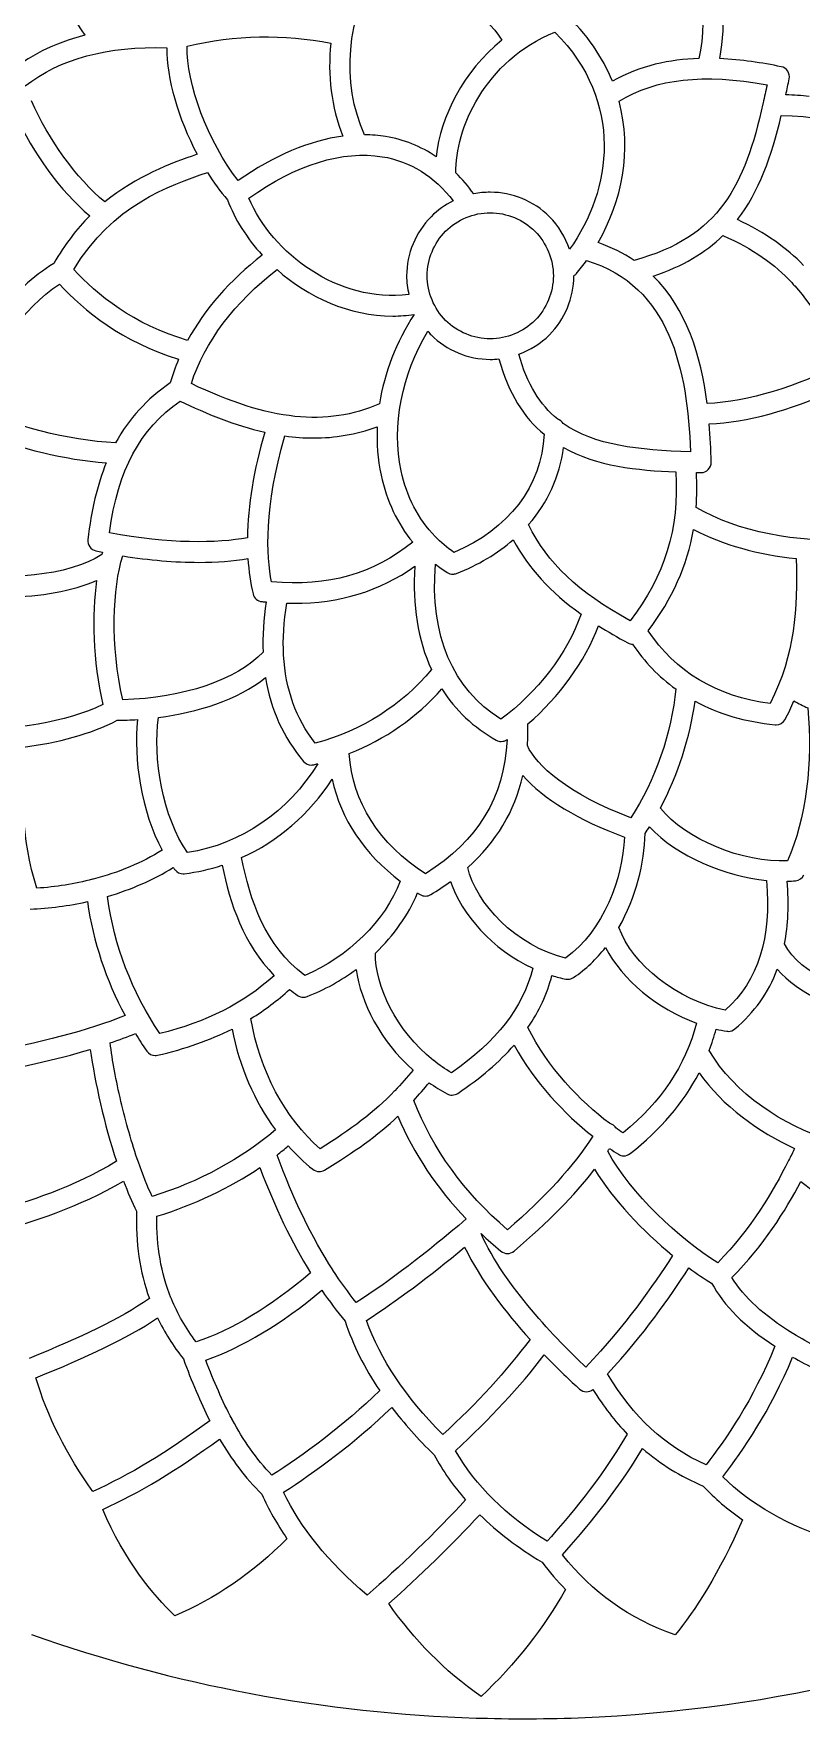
# Model space of a CAD drawing. Extents: x 36 to 403, y 241 to 607.
# Drawn here: x 158.6 to 254.1, y 241.1 to 451 of the extents above; entities that cross this region are included whole.
import ezdxf

# ---------------------------------------------------------------- set-up
doc = ezdxf.new("R2010")
doc.units = 0
doc.layers.get('0').update_dxf_attribs({"linetype": 'CONTINUOUS'})

msp = doc.modelspace()

# ---------------------------------------------------------------- linework, layer by layer
at = {"color": 7}
for points in [[(195.5775, 449.79)], [(216.84, 450.1575)], [(241.3575, 447.885)], [(249.8475, 444.6)], [(252.1875, 443.3475)], [(178.9425, 435.96)], [(180.2325, 433.7025)], [(209.8575, 426.3825)], [(225.2625, 424.1325)], [(161.82, 419.805)], [(188.8875, 421.5975)], [(235.68, 420.8025)], [(205.29, 418.5)], [(207.6525, 413.925)], [(176.8275, 405.2475)], [(189.8775, 400.8975)], [(224.475, 402.4575)], [(224.52, 399.45)], [(241.02, 392.0025)], [(190.0875, 380.085)], [(235.0725, 376.6575)], [(187.1475, 373.995)], [(209.3925, 369.4125)], [(169.0125, 365.505)], [(174.135, 365.8575)], [(216.7275, 365.655)], [(220.1025, 365.07)], [(195.735, 358.1625)], [(236.58, 354.57)], [(234.675, 351.4275)], [(212.61, 347.1825)], [(252.3525, 345.4575)], [(167.7825, 343.575)], [(206.3775, 344.01)], [(190.4475, 331.995)], [(220.1025, 327.2775)], [(242.6475, 324.4125)], [(205.89, 318.18)], [(190.2825, 312.525)], [(230.235, 312.2025)], [(171.6375, 310.485)], [(186.75, 309.8325)], [(169.785, 308.145)], [(214.2675, 301.605)], [(240.12, 297.33)], [(245.475, 296.1375)], [(194.46, 294.5475)], [(174.0225, 291.1125)], [(200.0175, 290.805)], [(181.7475, 276.03)], [(211.08, 274.5825)], [(244.3425, 271.3425)], [(189.705, 269.415)], [(224.4, 261.615)], [(214.275, 243.975)]]:
    msp.add_lwpolyline(points, close=True, dxfattribs=at)
for points in [[(225.81, 420.8325), (225.81, 420.84)], [(189.705, 373.605), (189.705, 373.6125)]]:
    msp.add_lwpolyline(points, dxfattribs=at)
for points in [[(238.2225, 465.81), (241.3725, 460.4925), (242.61, 453.39), (241.3575, 447.885)], [(159.3375, 464.9175), (160.1625, 459.7425), (162.4875, 454.215), (164.9775, 450.7725)], [(243.96, 447.87), (244.8525, 452.34), (244.3575, 457.53), (242.6775, 462.2475)], [(199.7625, 438.39), (196.845, 444.9), (197.5275, 453.135), (201.51, 459.39)], [(201.51, 459.39), (209.625, 457.41), (214.9425, 453.42), (216.84, 450.1575)], [(230.6025, 445.0575), (229.4025, 448.0125), (227.475, 450.8925), (224.6475, 453.5625)], [(211.14, 433.6425), (211.035, 439.0425), (214.695, 447.6375), (223.4625, 451.155)], [(223.4625, 451.155), (232.08, 442.5), (230.5725, 431.4825), (225.2625, 424.1325)], [(164.9775, 450.7725), (161.1825, 449.8125), (157.92, 448.17), (155.2425, 445.845)], [(157.575, 444.465), (161.8725, 447.8625), (167.79, 449.4525), (175.185, 449.2125)], [(175.185, 449.2125), (175.1175, 445.4475), (176.595, 440.4225), (178.9425, 435.96)], [(184.0425, 432.6825), (180.3375, 437.4525), (177.54, 444.8625), (177.7275, 449.4075)], [(177.7275, 449.4075), (183.645, 450.8325), (189.765, 450.9525), (195.5775, 449.79)], [(195.5775, 449.79), (195.1575, 445.8375), (195.63, 441.825), (197.0625, 438.2175)], [(216.84, 450.1575), (212.07, 446.2575), (209.2275, 440.6775), (208.68, 435.66)], [(241.3575, 447.885), (237.75, 447.765), (234.06, 447.015), (230.6025, 445.0575)], [(251.6025, 446.8575), (249.2475, 447.3375), (246.6525, 447.75), (243.96, 447.87)], [(231.435, 442.5825), (236.1075, 445.4025), (241.8675, 446.04), (249.8475, 444.6)], [(252.4125, 446.3175), (252.2325, 446.595), (251.94, 446.7975), (251.6025, 446.8575)], [(252.1875, 443.3475), (252.33, 444.0075), (252.465, 444.675), (252.6075, 445.3575)], [(252.6075, 445.3575), (252.675, 445.6875), (252.6, 446.0325), (252.4125, 446.3175)], [(249.8475, 444.6), (249.6825, 443.835), (249.525, 443.085), (249.36, 442.3575)], [(255.09, 443.145), (254.13, 443.265), (253.1625, 443.3325), (252.1875, 443.3475)], [(156.2775, 440.955), (158.535, 436.0575), (161.925, 431.4225), (165.585, 428.2875)], [(167.4825, 430.02), (163.905, 433.005), (160.485, 437.7375), (158.34, 442.5975)], [(228.8175, 424.9575), (231.78, 430.095), (233.1, 436.4025), (231.435, 442.5825)], [(249.3375, 442.245), (247.05, 432.1425), (244.0275, 425.655), (233.295, 422.7525)], [(246.15, 427.8225), (248.8725, 431.325), (250.4025, 435.7125), (251.6175, 440.7975)], [(249.36, 442.3575), (249.3525, 442.32), (249.345, 442.2825), (249.3375, 442.245)], [(251.6175, 440.7975), (258.9675, 440.805), (265.1625, 437.565), (268.3575, 434.055)], [(197.0625, 438.2175), (192.93, 437.67), (188.52, 435.8025), (184.0425, 432.6825)], [(185.37, 430.5), (191.325, 434.685), (197.0475, 436.47), (201.9825, 435.66)], [(202.395, 438.18), (201.5325, 438.3225), (200.655, 438.3825), (199.7625, 438.39)], [(208.68, 435.66), (206.775, 436.95), (204.66, 437.805), (202.395, 438.18)], [(178.9425, 435.96), (175.635, 434.8275), (171.4275, 433.2675), (167.4825, 430.02)], [(201.9825, 435.66), (205.47, 435.09), (208.4325, 433.2225), (210.8175, 430.1475)], [(163.6125, 421.62), (168.4125, 429.615), (175.455, 432.075), (180.2325, 433.7025)], [(180.2325, 433.7025), (180.9975, 432.4725), (181.83, 431.325), (182.7075, 430.2975)], [(213.3525, 431.025), (212.67, 431.985), (211.935, 432.8625), (211.14, 433.6425)], [(182.7075, 430.2975), (183.63, 427.875), (185.1225, 425.505), (187.05, 423.405)], [(205.29, 418.5), (196.4475, 417.4125), (188.34, 423.63), (185.37, 430.5)], [(210.8175, 430.1475), (209.7975, 429.6525), (208.86, 429), (208.0575, 428.19)], [(215.4075, 431.235), (214.7175, 431.235), (214.0275, 431.1675), (213.3525, 431.025)], [(222.765, 428.19), (220.83, 430.125), (218.1525, 431.235), (215.4075, 431.235)], [(165.585, 428.2875), (163.9875, 426.6825), (162.465, 424.7475), (161.115, 422.3775)], [(208.0575, 428.19), (206.115, 426.255), (205.005, 423.57), (205.005, 420.8325)], [(209.8575, 426.3825), (211.2975, 427.8225), (213.375, 428.685), (215.4075, 428.685)], [(215.4075, 428.685), (217.4475, 428.685), (219.525, 427.8225), (220.965, 426.3825)], [(225.2625, 424.1325), (224.7525, 425.6475), (223.905, 427.05), (222.765, 428.19)], [(207.555, 420.8325), (207.555, 422.8725), (208.4175, 424.9425), (209.8575, 426.3825)], [(220.965, 426.3825), (222.405, 424.9425), (223.26, 422.8725), (223.26, 420.8325)], [(254.385, 422.13), (252.285, 424.275), (249.6525, 426.2025), (246.15, 427.8225)], [(233.295, 422.7525), (231.99, 423.6375), (230.505, 424.38), (228.8175, 424.9575)], [(235.68, 420.8025), (239.3775, 422.025), (242.175, 423.72), (244.3575, 425.835)], [(244.3575, 425.835), (248.1, 424.2075), (250.8075, 422.235), (252.915, 419.985)], [(161.115, 422.3775), (159.8325, 421.59), (158.595, 420.645), (157.4175, 419.55)], [(187.05, 423.405), (183.0375, 420.3), (179.8725, 416.6625), (177.765, 412.7925)], [(226.1175, 421.0875), (226.56, 421.62), (226.9875, 422.1675), (227.4, 422.7375)], [(227.4, 422.7375), (237.84, 419.55), (239.9175, 409.1175), (240.315, 398.925)], [(151.065, 404.595), (153.39, 411.3), (157.245, 416.7525), (161.82, 419.805)], [(161.82, 419.805), (164.835, 416.52), (169.6575, 412.5825), (176.64, 410.46)], [(177.765, 412.7925), (171.0525, 414.7425), (166.4475, 418.5075), (163.6125, 421.62)], [(178.23, 407.4075), (179.8275, 412.515), (183.6525, 417.6075), (188.8875, 421.5975)], [(188.8875, 421.5975), (192.75, 418.1775), (197.82, 415.8225), (203.2875, 415.8225)], [(205.005, 420.8325), (205.005, 420.045), (205.11, 419.265), (205.29, 418.5)], [(209.8575, 415.2825), (208.4175, 416.7225), (207.555, 418.8), (207.555, 420.8325)], [(223.26, 420.8325), (223.26, 418.8), (222.405, 416.7225), (220.965, 415.2825)], [(222.765, 413.475), (224.7, 415.41), (225.81, 418.095), (225.81, 420.8325)], [(225.81, 420.84), (225.9225, 420.9075), (226.0275, 420.9825), (226.1175, 421.0875)], [(242.385, 404.9325), (241.62, 410.895), (239.8275, 416.7375), (235.68, 420.8025)], [(252.915, 419.985), (253.0125, 419.8275), (253.1325, 419.685), (253.2825, 419.58)], [(253.2825, 419.58), (255.825, 416.745), (257.5125, 413.505), (259.2225, 410.0025)], [(205.965, 416.0325), (203.7, 412.5675), (202.23, 408.75), (201.63, 404.9025)], [(203.2875, 415.8225), (204.165, 415.8225), (205.065, 415.8975), (205.965, 416.0325)], [(204.33, 396.5625), (203.1375, 402.135), (204.3825, 408.5475), (207.6525, 413.925)], [(207.6525, 413.925), (207.7875, 413.775), (207.915, 413.6175), (208.0575, 413.475)], [(208.0575, 413.475), (209.9925, 411.54), (212.67, 410.43), (215.4075, 410.43)], [(215.4075, 412.98), (213.375, 412.98), (211.2975, 413.8425), (209.8575, 415.2825)], [(220.965, 415.2825), (219.525, 413.8425), (217.4475, 412.98), (215.4075, 412.98)], [(218.9775, 411.0825), (220.3875, 411.6), (221.6925, 412.4025), (222.765, 413.475)], [(176.64, 410.46), (176.2275, 409.485), (175.89, 408.5025), (175.6125, 407.5125)], [(215.4075, 410.43), (215.775, 410.43), (216.135, 410.4525), (216.495, 410.49)], [(216.495, 410.49), (217.6425, 406.1625), (219.6225, 403.17), (222.105, 401.1075)], [(223.8, 402.9825), (221.61, 404.76), (219.975, 407.34), (218.9775, 411.0825)], [(259.2225, 410.0025), (253.6125, 407.01), (247.485, 405.165), (242.385, 404.9325)], [(175.6125, 407.5125), (172.71, 405.51), (170.4675, 403.0725), (168.81, 400.035)], [(201.63, 404.9025), (195.0375, 402.0225), (187.95, 402.7725), (178.23, 407.4075)], [(168.0375, 388.8525), (169.1175, 396.7125), (171.795, 401.6925), (176.8275, 405.2475)], [(176.8275, 405.2475), (180.12, 403.6575), (183.6525, 402.195), (187.35, 401.3625)], [(242.655, 402.39), (247.3725, 402.63), (252.72, 404.0775), (257.91, 406.4925)], [(168.81, 400.035), (162.7125, 400.3725), (156.21, 402.0375), (151.065, 404.595)], [(224.475, 402.4575), (224.3175, 402.705), (224.0775, 402.8925), (223.8, 402.9825)], [(152.205, 401.2725), (156.915, 399.285), (162.3825, 397.9575), (167.64, 397.5525)], [(187.35, 401.3625), (185.9775, 396.69), (185.2575, 392.22), (185.205, 388.215)], [(188.1975, 382.725), (187.575, 385.9575), (187.2225, 391.995), (189.8775, 400.8975)], [(189.8775, 400.8975), (191.055, 400.7325), (192.2475, 400.6425), (193.455, 400.6425)], [(193.455, 400.6425), (196.0425, 400.6425), (198.6825, 401.0625), (201.3525, 402.045)], [(201.3525, 402.045), (201.2625, 400.005), (201.4125, 397.9875), (201.8325, 396.03)], [(222.105, 401.1075), (221.835, 394.68), (217.7025, 389.25), (210.8925, 386.4075)], [(240.315, 398.925), (233.805, 399.12), (228.3675, 399.705), (224.475, 402.4575)], [(242.9025, 397.6425), (242.865, 399.195), (242.79, 400.7925), (242.655, 402.39)], [(220.1775, 389.8575), (222.57, 392.5875), (224.07, 395.8575), (224.52, 399.45)], [(224.52, 399.45), (228.675, 397.1325), (233.7225, 396.6075), (238.5, 396.4275)], [(167.64, 397.5525), (166.5225, 394.815), (165.78, 391.6575), (165.36, 387.9825)], [(208.5525, 388.3875), (206.46, 390.5475), (205.02, 393.315), (204.33, 396.5625)], [(241.6275, 396.3375), (241.9725, 396.3375), (242.295, 396.4725), (242.535, 396.7125)], [(242.535, 396.7125), (242.7825, 396.96), (242.9175, 397.2975), (242.9025, 397.6425)], [(201.8325, 396.03), (202.5225, 392.805), (203.865, 389.985), (205.7775, 387.6675)], [(238.5, 396.4275), (238.9125, 389.3325), (237.135, 383.535), (232.8075, 377.895)], [(241.02, 392.0025), (241.125, 393.405), (241.14, 394.8525), (241.0575, 396.3525)], [(241.0575, 396.3525), (241.2375, 396.345), (241.425, 396.3375), (241.605, 396.3375)], [(241.605, 396.3375), (241.6125, 396.3375), (241.62, 396.3375), (241.6275, 396.3375)], [(260.7825, 388.0425), (253.455, 387.5325), (246.21, 388.9875), (241.02, 392.0025)], [(185.205, 388.215), (181.515, 387.54), (175.4175, 387.4125), (168.0375, 388.8525)], [(208.56, 388.3725), (208.56, 388.38), (208.5525, 388.38), (208.5525, 388.3875)], [(208.575, 388.365), (208.5675, 388.365), (208.5675, 388.3725), (208.56, 388.3725)], [(210.8925, 386.4075), (210.045, 386.985), (209.2725, 387.6375), (208.575, 388.365)], [(232.8075, 377.895), (226.2825, 381.51), (222.5325, 385.0575), (220.1775, 389.8575)], [(235.0725, 376.6575), (238.0875, 380.67), (239.9175, 384.7575), (240.6825, 389.2725)], [(240.6825, 389.2725), (244.32, 387.36), (248.7525, 386.1075), (253.4625, 385.6275)], [(167.085, 386.1375), (163.02, 383.49), (155.0475, 382.6725), (148.2825, 384.195)], [(165.36, 387.9825), (165.285, 387.33), (165.72, 386.73), (166.365, 386.595)], [(166.365, 386.595), (166.635, 386.535), (166.905, 386.4825), (167.175, 386.43)], [(167.175, 386.43), (167.145, 386.3325), (167.115, 386.2425), (167.085, 386.1375)], [(205.7775, 387.6675), (200.805, 383.685), (195.3, 382.1475), (188.1975, 382.725)], [(211.2075, 383.7825), (213.945, 384.84), (216.315, 386.265), (218.28, 387.975)], [(218.28, 387.975), (220.17, 384.4425), (222.855, 381.4725), (226.71, 378.7125)], [(169.695, 368.0625), (168.135, 374.805), (168.4425, 382.0425), (169.695, 385.965)], [(169.695, 385.965), (172.9875, 385.4325), (176.205, 385.1625), (179.1525, 385.1625)], [(179.1525, 385.1625), (181.38, 385.1625), (183.4425, 385.32), (185.2725, 385.635)], [(185.2725, 385.635), (185.37, 384.075), (185.58, 382.5975), (185.91, 381.24)], [(190.9425, 380.0625), (196.7175, 380.0625), (201.6225, 381.57), (206.0325, 384.675)], [(206.0325, 384.675), (205.71, 379.8225), (206.4225, 375.4725), (208.0875, 371.8275)], [(216.7275, 365.655), (210.72, 369.345), (207.885, 376.11), (208.5975, 384.93)], [(208.5975, 384.93), (209.07, 384.5625), (209.5575, 384.2175), (210.0675, 383.895)], [(253.4625, 385.6275), (253.6275, 379.3275), (253.365, 373.845), (250.23, 367.5825)], [(155.355, 380.88), (159.465, 380.88), (163.425, 381.585), (166.44, 382.905)], [(166.44, 382.905), (165.84, 378.615), (165.9375, 372.9675), (167.2275, 367.4475)], [(210.0675, 383.895), (210.27, 383.7675), (210.51, 383.7), (210.75, 383.7)], [(210.75, 383.7), (210.9, 383.7), (211.0575, 383.73), (211.2075, 383.7825)], [(185.91, 381.24), (186.0375, 380.715), (186.48, 380.3325), (187.02, 380.2725)], [(187.02, 380.2725), (187.1925, 380.2575), (187.3575, 380.25), (187.53, 380.235)], [(187.53, 380.235), (187.2, 378.0525), (187.0725, 375.9675), (187.1475, 373.995)], [(189.705, 373.6125), (189.6, 375.6225), (189.7275, 377.775), (190.0875, 380.085)], [(190.0875, 380.085), (190.3725, 380.0775), (190.665, 380.0625), (190.9425, 380.0625)], [(226.71, 378.7125), (225.015, 373.8525), (221.205, 368.8575), (216.7275, 365.655)], [(220.1025, 365.07), (223.9725, 368.37), (227.1975, 372.825), (228.885, 377.25)], [(228.885, 377.25), (230.0175, 376.5375), (231.2325, 375.8325), (232.5375, 375.135)], [(250.23, 367.5825), (243.645, 368.4075), (238.32, 371.6025), (235.0725, 376.6575)], [(187.1475, 373.995), (183.9, 370.53), (177.195, 368.25), (169.695, 368.0625)], [(193.635, 362.6475), (191.2425, 365.7075), (189.945, 369.33), (189.705, 373.605)], [(232.5375, 375.135), (232.725, 375.0375), (232.92, 374.9925), (233.1075, 374.985)], [(233.1075, 374.985), (234.57, 372.7875), (236.385, 370.92), (238.485, 369.3975)], [(208.0875, 371.8275), (204.42, 367.3725), (199.455, 364.2075), (193.635, 362.6475)], [(174.135, 365.8575), (178.9575, 366.495), (183.9525, 368.0175), (187.4625, 370.815)], [(187.4625, 370.815), (188.1075, 366.8175), (189.6825, 363.33), (192.195, 360.3825)], [(197.8575, 361.365), (202.3425, 363.135), (206.265, 365.865), (209.3925, 369.4125)], [(209.3925, 369.4125), (211.0725, 366.765), (213.3375, 364.5975), (216.165, 363.03)], [(238.485, 369.3975), (238.0425, 364.0875), (235.8675, 357.84), (232.9125, 353.37)], [(167.2275, 367.4475), (162.66, 365.25), (155.7675, 364.23), (150.87, 364.3125)], [(236.58, 354.57), (238.7325, 358.62), (240.315, 363.48), (240.885, 367.89)], [(240.885, 367.89), (243.81, 366.3), (247.1625, 365.295), (250.845, 364.95)], [(252.09, 365.6175), (252.5025, 366.3975), (252.8625, 367.1625), (253.1925, 367.92)], [(253.1925, 367.92), (253.7475, 367.5975), (254.3175, 367.305), (254.91, 367.0425)], [(157.365, 362.16), (161.5125, 362.7), (165.8175, 363.8025), (169.0125, 365.505)], [(169.0125, 365.505), (169.8375, 365.505), (170.6775, 365.535), (171.54, 365.595)], [(171.54, 365.595), (171, 360.735), (172.02, 354.09), (174.585, 349.3425)], [(177.7575, 349.035), (174.66, 353.3775), (173.4225, 360.945), (174.135, 365.8575)], [(250.965, 364.9425), (251.43, 364.9425), (251.865, 365.1975), (252.09, 365.6175)], [(254.91, 367.0425), (255.5925, 360.345), (254.655, 353.1975), (252.405, 348.0075)], [(217.515, 363.0975), (217.1175, 355.845), (213.9225, 350.595), (207.3525, 346.4025)], [(216.165, 363.03), (216.3525, 362.925), (216.57, 362.8725), (216.78, 362.8725)], [(216.78, 362.8725), (217.0275, 362.8725), (217.275, 362.94), (217.4925, 363.0825)], [(217.4925, 363.0825), (217.5, 363.09), (217.5075, 363.0975), (217.515, 363.0975)], [(220.0275, 362.355), (220.095, 363.2325), (220.11, 364.14), (220.1025, 365.07)], [(250.845, 364.95), (250.8825, 364.9425), (250.9275, 364.9425), (250.965, 364.9425)], [(159.0075, 344.595), (157.035, 350.82), (157.0425, 357.12), (157.365, 362.16)], [(207.3525, 346.4025), (201.6, 350.085), (198.2625, 355.35), (197.8575, 361.365)], [(232.9125, 353.37), (225.06, 356.2725), (221.1075, 359.9325), (220.0275, 362.355)], [(193.9575, 360.0975), (190.29, 354.12), (184.44, 350.085), (177.7575, 349.035)], [(192.195, 360.3825), (192.435, 360.09), (192.795, 359.9325), (193.1625, 359.9325)], [(193.1625, 359.9325), (193.26, 359.9325), (193.365, 359.9475), (193.4625, 359.97)], [(193.4625, 359.97), (193.6275, 360.0075), (193.7925, 360.0525), (193.9575, 360.0975)], [(184.47, 348.405), (189.0075, 350.4375), (192.915, 353.805), (195.735, 358.1625)], [(195.735, 358.1625), (196.8225, 353.2125), (199.7325, 348.8475), (204.225, 345.4725)], [(212.61, 347.1825), (216.1875, 350.3775), (218.445, 354.1425), (219.465, 358.6275)], [(219.465, 358.6275), (222, 355.755), (226.4475, 353.04), (232.11, 350.955)], [(252.405, 348.0075), (246.8775, 347.7), (239.6325, 350.7225), (236.58, 354.57)], [(232.11, 350.955), (231.8625, 345.7725), (229.5675, 339.4125), (224.79, 335.9025)], [(231.42, 339.7275), (233.55, 343.4475), (234.5925, 347.745), (234.675, 351.4275)], [(234.675, 351.4275), (234.855, 351.69), (235.0425, 351.96), (235.2225, 352.2375)], [(235.2225, 352.2375), (238.635, 348.5475), (244.665, 346.08), (249.78, 345.555)], [(174.585, 349.3425), (172.11, 347.7825), (169.185, 346.5525), (166.005, 345.72)], [(192.3375, 333.75), (187.365, 337.47), (185.52, 343.14), (184.47, 348.405)], [(167.7825, 343.575), (170.79, 344.4525), (173.58, 345.6675), (175.9725, 347.175)], [(175.9725, 347.175), (176.055, 347.0775), (176.1225, 346.965), (176.205, 346.8675)], [(176.205, 346.8675), (176.445, 346.5675), (176.8125, 346.395), (177.195, 346.395)], [(177.195, 346.395), (177.2475, 346.395), (177.3, 346.395), (177.3525, 346.4025)], [(177.3525, 346.4025), (178.965, 346.605), (180.54, 346.965), (182.0625, 347.46)], [(182.0625, 347.46), (183.045, 342.69), (184.7025, 337.6425), (188.5425, 333.7125)], [(224.79, 335.9025), (218.5725, 337.3725), (213.6, 342.78), (212.61, 347.1825)], [(253.4025, 345.5325), (253.8375, 345.5775), (254.22, 345.855), (254.415, 346.2525)], [(165.9375, 345.705), (163.7175, 345.1275), (161.3775, 344.7525), (159.0075, 344.595)], [(166.005, 345.72), (165.9825, 345.7125), (165.96, 345.7125), (165.9375, 345.705)], [(204.225, 345.4725), (202.335, 340.5675), (197.7075, 335.9925), (192.3375, 333.75)], [(208.02, 343.8075), (208.8825, 344.3325), (209.685, 344.88), (210.45, 345.4425)], [(210.45, 345.4425), (211.845, 341.3625), (215.67, 336.975), (220.695, 334.6425)], [(249.78, 345.555), (250.425, 338.4225), (248.745, 333.1275), (244.65, 329.4225)], [(252.0075, 337.665), (252.4725, 340.0125), (252.585, 342.6075), (252.3525, 345.4575)], [(252.3525, 345.4575), (252.7125, 345.4725), (253.065, 345.495), (253.4025, 345.5325)], [(158.16, 341.9925), (160.5825, 342.09), (162.99, 342.42), (165.3, 342.93)], [(165.3, 342.93), (166.05, 337.89), (167.5875, 333.195), (169.9875, 328.74)], [(174.2925, 326.4975), (170.79, 331.7925), (168.6675, 337.4025), (167.7825, 343.575)], [(201.1275, 336.5325), (203.4075, 338.7225), (205.2375, 341.2875), (206.3775, 344.01)], [(206.3775, 344.01), (206.4825, 343.9425), (206.5875, 343.8675), (206.7, 343.8075)], [(206.7, 343.8075), (206.9025, 343.68), (207.1275, 343.62), (207.3525, 343.62)], [(207.3525, 343.62), (207.585, 343.62), (207.8175, 343.6875), (208.02, 343.8075)], [(244.65, 329.4225), (238.77, 330.615), (233.04, 335.0775), (231.42, 339.7275)], [(208.3425, 323.1675), (203.655, 326.895), (201.0825, 332.415), (201.1275, 336.5325)], [(225.78, 333.48), (227.3025, 334.5075), (228.615, 335.7825), (229.7325, 337.2075)], [(229.7325, 337.2075), (231.825, 333.195), (236.175, 329.61), (241.08, 327.8025)], [(267.96, 330.0825), (259.8375, 331.17), (253.965, 333.9675), (252.0075, 337.665)], [(188.5425, 333.7125), (184.65, 330.255), (180.0825, 327.93), (174.2925, 326.4975)], [(192.615, 331.11), (194.7975, 331.9425), (196.86, 333.0975), (198.72, 334.4925)], [(198.72, 334.4925), (199.3125, 330.39), (201.69, 325.605), (205.8075, 321.9675)], [(220.695, 334.6425), (219.465, 329.715), (216.2175, 325.5375), (210.5925, 321.6225)], [(220.1025, 327.2775), (221.4975, 329.295), (222.48, 331.4325), (223.0875, 333.7275)], [(223.0875, 333.7275), (223.6575, 333.555), (224.235, 333.405), (224.82, 333.285)], [(245.85, 327.0825), (248.28, 329.13), (250.0275, 331.5975), (251.115, 334.5075)], [(251.115, 334.5075), (253.725, 331.5375), (258.3675, 329.3025), (264.4875, 328.08)], [(185.64, 328.3725), (187.3575, 329.415), (188.94, 330.6375), (190.4475, 331.995)], [(190.4475, 331.995), (190.77, 331.74), (191.0925, 331.4925), (191.4375, 331.2525)], [(224.82, 333.285), (224.9025, 333.27), (224.985, 333.2625), (225.0675, 333.2625)], [(225.0675, 333.2625), (225.3225, 333.2625), (225.57, 333.3375), (225.78, 333.48)], [(191.4375, 331.2525), (191.655, 331.1025), (191.91, 331.0275), (192.165, 331.0275)], [(192.165, 331.0275), (192.315, 331.0275), (192.4725, 331.0575), (192.615, 331.11)], [(169.9875, 328.74), (165.5475, 326.94), (159.03, 325.2075), (152.6325, 324.15)], [(194.2425, 312.1725), (189.8775, 315.96), (186.72, 321.9), (185.64, 328.3725)], [(241.08, 327.8025), (239.64, 322.4475), (236.7, 318.06), (231.93, 314.1375)], [(168.1275, 325.335), (169.26, 325.7175), (170.31, 326.1075), (171.2625, 326.505)], [(169.47, 318.0675), (168.8625, 320.6475), (168.3975, 323.175), (168.1275, 325.335)], [(171.2625, 326.505), (171.7125, 325.7775), (172.1775, 325.05), (172.6725, 324.33)], [(174.0075, 323.805), (177.465, 324.5925), (180.5175, 325.6725), (183.285, 327.0675)], [(183.285, 327.0675), (184.1925, 322.44), (186.0825, 318.075), (188.685, 314.505)], [(230.2425, 315.3375), (226.635, 318.075), (222.51, 322.2975), (220.1025, 327.2775)], [(242.6475, 324.4125), (242.9775, 325.275), (243.27, 326.1525), (243.525, 327.06)], [(243.525, 327.06), (243.9525, 326.955), (244.3875, 326.865), (244.8225, 326.7975)], [(244.8225, 326.7975), (244.89, 326.7825), (244.9575, 326.7825), (245.025, 326.7825)], [(245.025, 326.7825), (245.325, 326.7825), (245.6175, 326.8875), (245.85, 327.0825)], [(151.6575, 321.4125), (156.45, 322.14), (161.4225, 323.2575), (165.66, 324.54)], [(165.66, 324.54), (166.215, 320.4375), (167.4225, 315.1575), (168.915, 310.605)], [(172.6725, 324.33), (172.9125, 323.9775), (173.31, 323.775), (173.7225, 323.775)], [(173.7225, 323.775), (173.82, 323.775), (173.9175, 323.7825), (174.0075, 323.805)], [(208.35, 323.16), (208.35, 323.1675), (208.3425, 323.1675), (208.3425, 323.1675)], [(208.3725, 323.145), (208.365, 323.1525), (208.3575, 323.16), (208.35, 323.16)], [(210.5925, 321.6225), (209.805, 322.0875), (209.0625, 322.5975), (208.3725, 323.145)], [(211.365, 319.065), (214.2225, 320.9775), (216.54, 322.965), (218.3775, 325.065)], [(218.3775, 325.065), (220.89, 320.415), (224.7075, 316.455), (228.1725, 313.7175)], [(257.475, 313.335), (252.165, 314.9025), (245.6625, 319.065), (242.6475, 324.4125)], [(205.8075, 321.9675), (205.065, 321.06), (204.315, 320.205), (203.5275, 319.3875)], [(232.8, 311.565), (236.6025, 314.5425), (239.445, 317.8725), (241.395, 321.6225)], [(241.395, 321.6225), (244.26, 317.5275), (248.85, 314.205), (253.275, 312.21)], [(203.5125, 319.365), (200.9775, 316.7475), (198.0975, 314.5275), (194.2425, 312.1725)], [(203.5275, 319.3875), (203.52, 319.38), (203.52, 319.3725), (203.5125, 319.365)], [(205.89, 318.18), (206.55, 318.885), (207.1875, 319.62), (207.81, 320.3925)], [(207.81, 320.3925), (208.5225, 319.8975), (209.265, 319.425), (210.0525, 318.9975)], [(210.0525, 318.9975), (210.24, 318.9), (210.45, 318.8475), (210.6525, 318.8475)], [(210.6525, 318.8475), (210.9075, 318.8475), (211.155, 318.9225), (211.365, 319.065)], [(171.6375, 310.485), (170.82, 312.855), (170.07, 315.4875), (169.47, 318.0675)], [(217.545, 302.0775), (212.0925, 306.81), (208.2825, 312.105), (205.89, 318.18)], [(194.775, 309.51), (198.4725, 311.715), (201.39, 313.8375), (203.925, 316.2075)], [(203.925, 316.2075), (205.9125, 311.5275), (208.725, 307.2975), (212.43, 303.4275)], [(230.595, 315.195), (230.4825, 315.2625), (230.3625, 315.3075), (230.2425, 315.3375)], [(231.0225, 314.76), (230.9175, 314.9325), (230.7825, 315.0825), (230.595, 315.195)], [(231.93, 314.1375), (231.63, 314.3325), (231.33, 314.5425), (231.0225, 314.76)], [(188.685, 314.505), (184.4475, 310.8975), (179.1975, 308.0475), (173.355, 306.2325)], [(228.1725, 313.7175), (225.675, 309.9), (222.345, 306.24), (217.545, 302.0775)], [(168.915, 310.605), (163.5225, 307.365), (158.025, 305.55), (153.21, 304.2525)], [(188.895, 311.385), (189.3675, 311.76), (189.825, 312.135), (190.2825, 312.525)], [(195.8325, 297.0825), (193.2, 301.1475), (190.8825, 305.94), (188.895, 311.385)], [(190.2825, 312.525), (191.2275, 311.4525), (192.2475, 310.47), (193.3275, 309.6075)], [(230.025, 311.8875), (230.1, 311.9925), (230.1675, 312.0975), (230.235, 312.2025)], [(243.705, 297.9675), (238.9125, 300.9825), (232.8675, 306.5775), (230.025, 311.8875)], [(230.235, 312.2025), (230.6175, 311.9475), (230.985, 311.7), (231.345, 311.4825)], [(231.345, 311.4825), (231.5475, 311.355), (231.78, 311.2875), (232.0125, 311.2875)], [(232.0125, 311.2875), (232.29, 311.2875), (232.5675, 311.385), (232.8, 311.565)], [(252.5175, 310.695), (250.5375, 306.7725), (247.9575, 302.3175), (243.705, 297.9675)], [(252.5325, 310.7175), (252.525, 310.71), (252.525, 310.7025), (252.5175, 310.695)], [(253.275, 312.21), (253.035, 311.7225), (252.7875, 311.22), (252.5325, 310.7175)], [(173.355, 306.2325), (172.7625, 307.47), (172.185, 308.9175), (171.6375, 310.485)], [(173.9475, 303.765), (178.6275, 305.205), (182.9625, 307.26), (186.75, 309.8325)], [(186.75, 309.8325), (188.5875, 304.9275), (190.695, 300.5325), (193.065, 296.7075)], [(193.3275, 309.6075), (193.56, 309.4275), (193.8375, 309.33), (194.1225, 309.33)], [(194.1225, 309.33), (194.3475, 309.33), (194.5725, 309.39), (194.775, 309.51)], [(218.3775, 299.43), (222.645, 303.06), (225.8625, 306.3225), (228.39, 309.615)], [(228.39, 309.615), (230.715, 305.7675), (234.42, 301.8975), (238.095, 298.8975)], [(153.765, 301.7625), (158.43, 303.015), (164.1975, 304.8675), (169.785, 308.145)], [(169.785, 308.145), (170.31, 306.7575), (170.8575, 305.4975), (171.4125, 304.4175)], [(245.475, 296.1375), (249.495, 300.2325), (252.0825, 304.365), (254.055, 308.1075)], [(254.055, 308.1075), (257.4375, 305.415), (261.3375, 303.045), (265.965, 300.885)], [(171.4125, 304.4175), (171.285, 300.4725), (171.81, 296.8575), (173.01, 293.5275)], [(175.6875, 293.625), (174.45, 296.6925), (173.8875, 300.03), (173.9475, 303.765)], [(212.43, 303.4275), (207.36, 299.1075), (202.86, 295.68), (198.75, 293.0175)], [(214.2675, 301.605), (215.055, 300.87), (215.8725, 300.135), (216.735, 299.4225)], [(227.31, 284.985), (223.74, 288.345), (217.14, 295.11), (214.2675, 301.605)], [(200.0175, 290.805), (203.745, 293.205), (207.765, 296.2125), (212.2275, 299.9175)], [(212.2275, 299.9175), (214.17, 295.8375), (217.3575, 291.765), (220.365, 288.4275)], [(216.735, 299.4225), (216.9675, 299.2275), (217.26, 299.1225), (217.5525, 299.1225)], [(217.5525, 299.1225), (217.845, 299.1225), (218.1375, 299.2275), (218.3775, 299.43)], [(238.095, 298.8975), (235.575, 294.9675), (232.3125, 290.3175), (227.31, 284.985)], [(193.065, 296.7075), (188.0775, 292.515), (183.2925, 289.62), (178.8225, 288.1125)], [(195.8475, 297.0525), (195.8475, 297.06), (195.84, 297.0675), (195.8325, 297.0825)], [(198.75, 293.0175), (197.745, 294.27), (196.7775, 295.6125), (195.8475, 297.0525)], [(229.995, 284.13), (234.5925, 289.155), (237.69, 293.5575), (240.12, 297.33)], [(240.12, 297.33), (241.095, 296.6175), (242.04, 295.9875), (242.9475, 295.44)], [(253.035, 289.185), (249.48, 291.375), (246.9525, 293.7), (245.475, 296.1375)], [(180.0225, 285.8475), (184.6125, 287.46), (189.4575, 290.385), (194.46, 294.5475)], [(194.46, 294.5475), (195.39, 293.19), (196.35, 291.9075), (197.355, 290.7075)], [(242.9475, 295.44), (244.4625, 292.6425), (247.095, 290.01), (250.8225, 287.58)], [(173.01, 293.5275), (169.2525, 290.9025), (164.4225, 288.6675), (158.0325, 286.065)], [(175.74, 293.4975), (175.725, 293.5425), (175.71, 293.5875), (175.6875, 293.625)], [(178.8225, 288.1125), (177.5325, 289.83), (176.5125, 291.615), (175.74, 293.4975)], [(158.8875, 283.6575), (165.24, 286.245), (170.1225, 288.4875), (174.0225, 291.1125)], [(174.0225, 291.1125), (174.8775, 289.3275), (175.95, 287.6325), (177.2325, 286.005)], [(197.355, 290.7075), (198.345, 287.73), (199.755, 284.88), (201.66, 282.06)], [(209.505, 276.585), (204.8175, 281.355), (201.7725, 285.915), (200.0175, 290.805)], [(220.365, 288.4275), (217.4475, 284.5275), (213.7275, 280.4625), (209.505, 276.585)], [(250.8225, 287.58), (248.0775, 280.8675), (244.7475, 276.0375), (242.2575, 272.805)], [(253.14, 289.1175), (253.11, 289.14), (253.0725, 289.1625), (253.035, 289.185)], [(259.3875, 285.8925), (257.0475, 286.9275), (254.9625, 288.0075), (253.14, 289.1175)], [(177.2325, 286.005), (178.2675, 283.2225), (179.325, 280.665), (180.5175, 278.295)], [(183.285, 278.505), (182.085, 280.74), (181.0425, 283.185), (180.0225, 285.8475)], [(211.08, 274.5825), (215.34, 278.4825), (219.1275, 282.57), (222.1275, 286.53)], [(222.1275, 286.53), (223.86, 284.7225), (225.42, 283.2375), (226.5075, 282.2475)], [(244.3425, 271.3425), (246.8775, 274.635), (250.23, 279.5025), (253.0275, 286.2375)], [(253.0275, 286.2375), (254.8725, 285.18), (256.9275, 284.1675), (259.1925, 283.2)], [(165.975, 269.5125), (162.765, 273.9375), (160.245, 278.9925), (158.8875, 283.6575)], [(242.2575, 272.805), (237.075, 275.1825), (233.2425, 278.73), (229.995, 284.13)], [(201.66, 282.06), (197.205, 277.7475), (192.03, 273.915), (188.2575, 271.515)], [(226.5075, 282.2475), (226.755, 282.03), (227.0625, 281.9175), (227.37, 281.9175)], [(227.37, 281.9175), (227.655, 281.9175), (227.94, 282.0225), (228.18, 282.2175)], [(228.18, 282.2175), (229.5, 280.095), (230.9175, 278.25), (232.4625, 276.6375)], [(189.705, 269.415), (193.5075, 271.845), (198.6675, 275.655), (203.1675, 279.96)], [(203.1675, 279.96), (204.675, 277.995), (206.415, 276.0375), (208.4325, 274.05)], [(180.5175, 278.295), (175.2225, 274.395), (170.4375, 271.5), (165.975, 269.5125)], [(183.3225, 278.445), (183.3075, 278.4675), (183.3, 278.4825), (183.285, 278.505)], [(188.2575, 271.515), (186.285, 273.5775), (184.7025, 275.88), (183.3225, 278.445)], [(167.205, 267.2775), (171.705, 269.3025), (176.4825, 272.1825), (181.7475, 276.03)], [(181.7475, 276.03), (183.21, 273.5175), (184.905, 271.2375), (187.005, 269.16)], [(232.4625, 276.6375), (228.9225, 270.72), (225.3075, 266.4975), (222.4875, 263.3025)], [(208.4325, 274.05), (209.5275, 272.0475), (210.8175, 270.1875), (212.34, 268.455)], [(222.4875, 263.3025), (217.2975, 266.565), (213.645, 270.195), (211.08, 274.5825)], [(224.4, 261.615), (227.205, 264.7875), (230.79, 268.98), (234.36, 274.8375)], [(234.36, 274.8375), (236.5725, 272.9325), (239.055, 271.4025), (241.8975, 270.18)], [(258.465, 263.3025), (252.4125, 265.23), (247.785, 267.8775), (244.3425, 271.3425)], [(187.005, 269.16), (187.83, 267.2775), (188.865, 265.44), (190.125, 263.625)], [(200.1, 256.605), (195.21, 260.79), (191.8125, 264.9975), (189.705, 269.415)], [(241.8975, 270.18), (243.33, 268.6425), (244.9575, 267.2475), (246.795, 265.9875)], [(176.175, 254.0325), (173.4525, 256.62), (169.92, 260.88), (167.205, 267.2775)], [(212.34, 268.455), (208.7625, 264.5775), (203.9775, 259.935), (200.1, 256.605)], [(202.785, 255.5625), (206.4825, 258.8175), (210.7875, 263.0175), (214.1025, 266.6025)], [(214.1025, 266.6025), (216.27, 264.4725), (218.835, 262.53), (221.865, 260.6925)], [(246.795, 265.9875), (243.9525, 259.3575), (240.7875, 254.6175), (238.425, 251.64)], [(190.125, 263.625), (186.015, 259.4775), (181.0275, 256.035), (176.175, 254.0325)], [(221.865, 260.6925), (222.78, 259.4775), (223.755, 258.3525), (224.775, 257.3025)], [(238.425, 251.64), (232.695, 253.6575), (228.0975, 256.95), (224.4, 261.615)], [(228.9525, 241.455), (252.855, 242.7075), (276.5025, 248.715), (298.095, 259.0125)], [(224.775, 257.3025), (222.1725, 252.6375), (218.4975, 247.965), (214.275, 243.975)], [(214.275, 243.975), (209.61, 247.29), (206.01, 250.935), (202.785, 255.5625)], [(158.355, 251.6925), (176.1075, 245.4075), (194.8425, 241.8975), (213.66, 241.2975)], [(213.66, 241.2975), (214.125, 241.2825), (214.5975, 241.275), (215.07, 241.2675)], [(215.07, 241.2675), (219.6975, 241.1475), (224.3325, 241.215), (228.9525, 241.455)]]:
    msp.add_open_spline(points, degree=3, dxfattribs=at)

doc.saveas('drawing.dxf')
